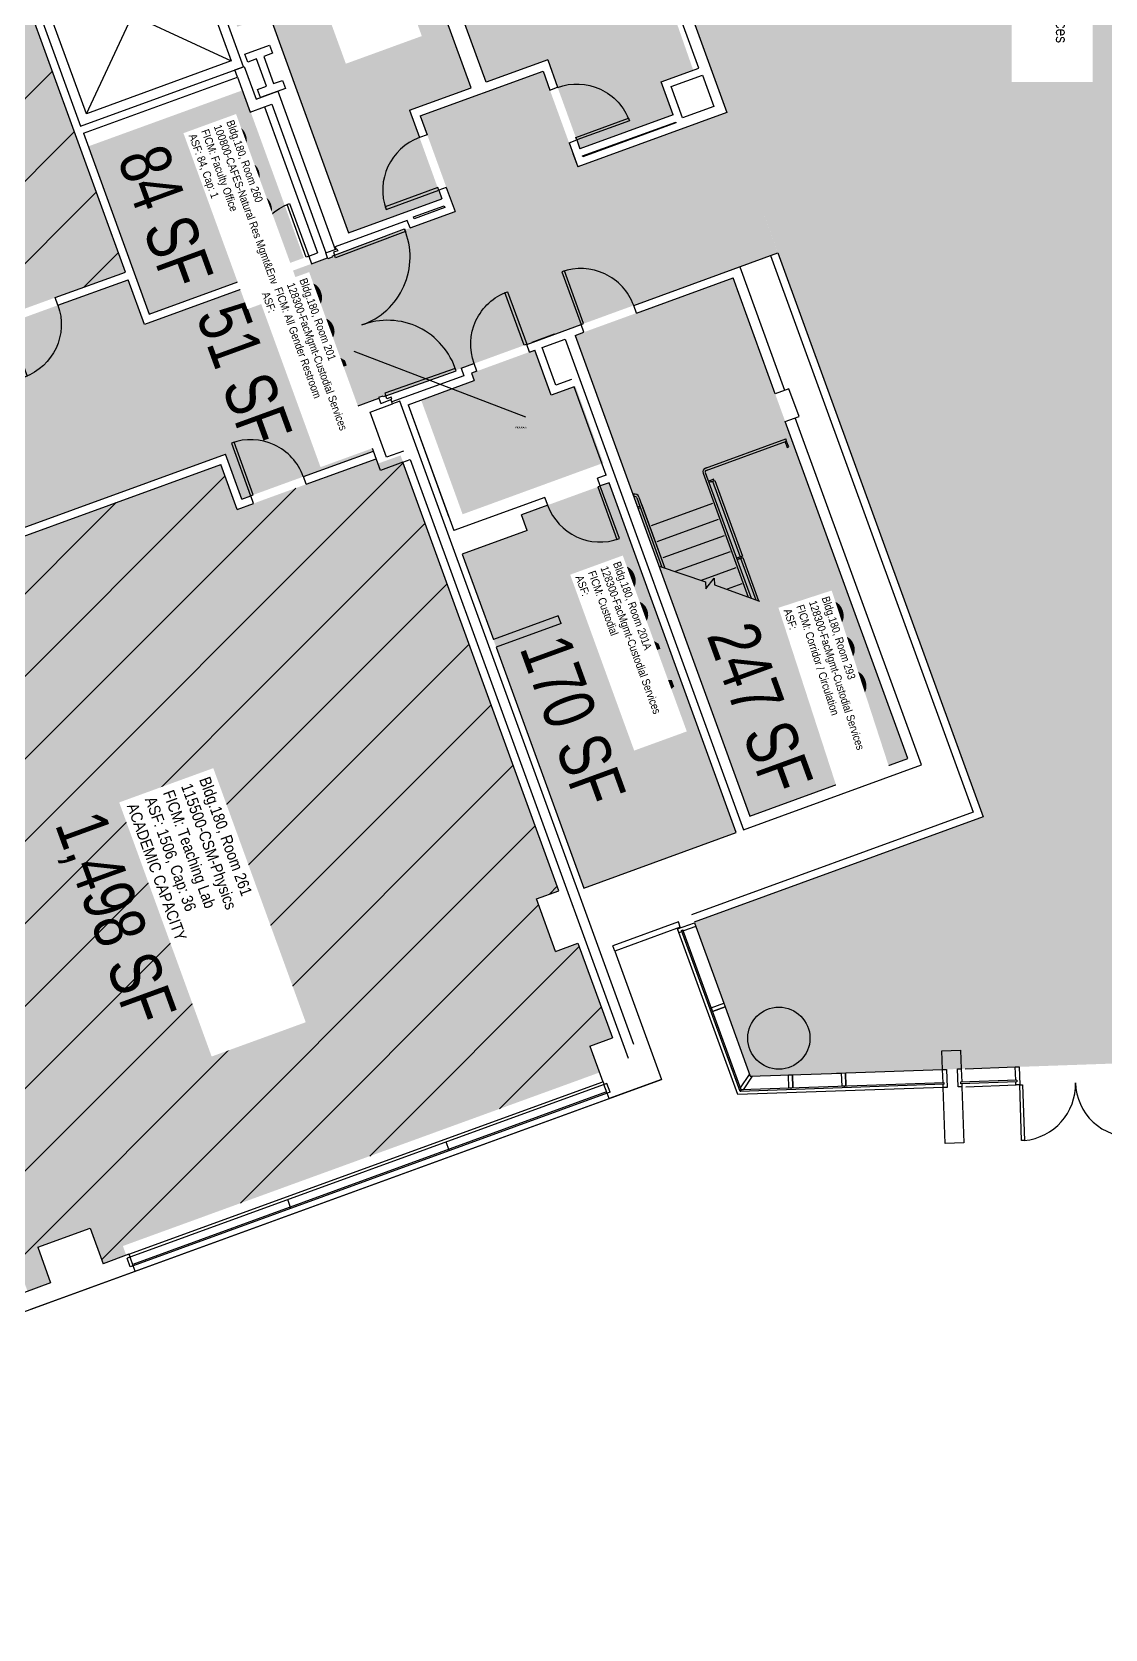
# Model space of a CAD drawing. Header units: inches. Extents: x 69211883 to 69217631, y 27675792 to 27679139.
# Drawn here: x 69214484 to 69215174, y 27676930 to 27677957 of the extents above; entities that cross this region are included whole.
import ezdxf
from ezdxf.enums import TextEntityAlignment as Align

# ---------------------------------------------------------------- set-up
doc = ezdxf.new("R2010")
doc.units = ezdxf.units.IN
doc.header["$LTSCALE"] = 0.25
doc.header["$MEASUREMENT"] = 0
doc.layers.get('0').update_dxf_attribs({"linetype": 'CONTINUOUS'})
for name, color, linetype in [('A-DOOR', 2, 'CONTINUOUS'), ('A-FLOR', 3, 'CONTINUOUS'), ('A-GLAZ', 1, 'CONTINUOUS'), ('A-IDEN-RNUM', 7, 'CONTINUOUS'), ('A-IDEN-SNUM', 4, 'CONTINUOUS'), ('A-IDEN-VNUM', 4, 'CONTINUOUS'), ('A-WALL', 5, 'CONTINUOUS'), ('AREA-TEXT', 3, 'CONTINUOUS'), ('Rooms-Capacity', 4, 'CONTINUOUS'), ('Rooms-Category-Color', 7, 'CONTINUOUS'), ('Rooms-College-Color', 7, 'CONTINUOUS'), ('Rooms-Department-Color', 7, 'CONTINUOUS'), ('Rooms-Division-Color', 7, 'CONTINUOUS'), ('Rooms-Information', 7, 'CONTINUOUS')]:
    doc.layers.add(name, color=color, linetype=linetype)
doc.styles.add('CP_AREA', font='arial.ttf', dxfattribs={"height": 15})
doc.styles.add('CP_ROOMSNUMBER', font='arial.ttf', dxfattribs={"height": 1})
doc.styles.add('CP_ROOMVNUMBER', font='arial.ttf', dxfattribs={"width": 0.85, "height": 0.075})
pattern_1 = [(45, (0, 0), (-26.516504294, 26.516504294), [])]

# ---------------------------------------------------------------- blocks, each defined once
blk = doc.blocks.new('Z08D36')
at = {"linetype": 'Continuous', "lineweight": -3}
blk.add_lwpolyline([(-18, 0), (-16.25, 0), (-16.25, 36), (-18, 36)], close=True, dxfattribs=at)
blk.add_arc((-18, 0), 36, 0, 90)
blk = doc.blocks.new('door-30')
blk.add_lwpolyline([(0, 0), (1.75, 0), (1.75, 36), (0, 36)], close=True)
blk.add_arc((0, 0), 36, 0, 90)

msp = doc.modelspace()

# ---------------------------------------------------------------- hatches: boundary and pattern name
at = {"layer": 'Rooms-Capacity'}
h = msp.add_hatch(dxfattribs=at)
h.set_pattern_fill('ANSI31', color=256, scale=300, style=0)
h.set_pattern_definition(pattern_1)
h.paths.add_polyline_path([(69214309.6, 27678175.8), (69214367.1, 27678196.8), (69214365, 27678202.4), (69214394.3, 27678213.1), (69214543.9, 27677802.3), (69214454.3, 27677769.7), (69214464.9, 27677740.9), (69214440.4, 27677732)])
h = msp.add_hatch(dxfattribs=at)
h.set_pattern_fill('ANSI31', color=256, scale=300, style=0)
h.set_pattern_definition(pattern_1)
h.paths.add_polyline_path([(69214720.9, 27677684.4), (69214822.7, 27677404.6), (69214808.3, 27677399.3), (69214820.6, 27677365.5), (69214835, 27677370.8), (69214857.1, 27677310), (69214842.9, 27677304.8), (69214849, 27677287.8), (69214542.3, 27677176.2), (69214544.5, 27677170.2), (69214529.7, 27677164.8), (69214521.3, 27677187.7), (69214487.5, 27677175.4), (69214495.8, 27677152.5), (69214481, 27677147.1), (69214478.8, 27677153.1), (69214407, 27677127), (69214409.2, 27677121), (69214396.8, 27677116.5), (69214251, 27677517), (69214383.9, 27677565.3), (69214373.4, 27677594.2), (69214605.2, 27677678.6), (69214615.8, 27677649.7), (69214705.3, 27677682.3), (69214706.4, 27677679.2)])
at = {"layer": 'Rooms-Category-Color', "true_color": 0xadadad}
for points in [[(69214987.8, 27678779.4), (69215347.2, 27678792), (69215381.9, 27678696.9), (69215315.2, 27678696.9), (69215315.2, 27678311), (69215460.1, 27678311), (69215460.1, 27678215), (69215305.2, 27678215), (69215305.2, 27678170.5), (69215336.7, 27678170.5), (69215336.7, 27677983.3), (69215305.2, 27677983.3), (69215305.2, 27677297.9), (69214945.8, 27677285.3), (69214909.7, 27677384.4), (69215095.6, 27677452), (69214860.1, 27678099), (69214987.8, 27678145.5)], [(69214779.5, 27678223.8), (69214686.5, 27678190), (69214752.2, 27678009.6), (69214808.5, 27678030.1), (69214810.7, 27678024.2), (69214747.8, 27678001.3), (69214775.9, 27677924.3), (69214815.5, 27677938.7), (69214836.2, 27677881.6), (69214896.2, 27677903.4), (69214888.5, 27677924.6), (69214909.1, 27677932.1), (69214807.6, 27678222), (69214783.4, 27678213.2)], [(69214554.1, 27678129.7), (69214615.9, 27677960), (69214636.6, 27677967.5), (69214687.5, 27677827.5), (69214747.4, 27677849.3), (69214726.7, 27677906.4), (69214766.3, 27677920.8), (69214738.2, 27677997.8), (69214675.4, 27677975), (69214673.2, 27677980.8), (69214729.6, 27678001.4), (69214663.9, 27678181.8), (69214570.9, 27678147.9), (69214574.8, 27678137.2)], [(69212976.2, 27677193.4), (69212694.8, 27677091), (69212780.4, 27676930), (69213301.9, 27677207.2), (69213301, 27677209.5), (69213528.3, 27677292.2), (69213538.8, 27677263.3), (69213637.9, 27677299.4), (69213627.3, 27677328.3), (69213899.8, 27677427.5), (69213910.4, 27677398.6), (69213993.1, 27677428.7), (69213982.5, 27677457.6), (69214016.4, 27677469.9), (69214026.9, 27677441), (69214104.1, 27677469.1), (69214093.5, 27677498), (69214238.7, 27677550.8), (69214249.2, 27677521.9), (69214346.4, 27677557.3), (69214335.9, 27677586.2), (69214608.4, 27677685.3), (69214618.9, 27677656.4), (69214703.5, 27677687.2), (69214693, 27677716.1), (69214963.6, 27677814.6), (69214930.8, 27677904.8), (69214834.9, 27677869.9), (69214812.5, 27677931.5), (69214733.6, 27677902.8), (69214756, 27677841.2), (69214556.2, 27677768.5), (69214545.6, 27677797.4), (69214461.1, 27677766.6), (69214471.6, 27677737.7), (69214181.5, 27677632.1), (69214170.9, 27677661), (69214077, 27677626.8), (69214087.5, 27677597.9), (69213946.4, 27677546.6), (69213935.9, 27677575.5), (69213853.2, 27677545.4), (69213863.7, 27677516.5), (69213714.3, 27677462.1), (69213703.8, 27677491), (69213624.9, 27677462.3), (69213629.8, 27677431.3), (69213593.1, 27677418), (69213582.6, 27677446.9), (69213264, 27677330.9), (69213274.5, 27677302), (69213042, 27677217.4), (69213031.5, 27677246.3), (69212965.7, 27677222.3)], [(69214833.2, 27677761.6), (69214945.6, 27677452.6), (69215047.1, 27677489.6), (69214934.7, 27677798.5)], [(69214768.3, 27677732.5), (69214734.1, 27677720.1), (69214760.8, 27677646.6), (69214851.3, 27677679.6), (69214833.4, 27677728.9), (69214818.1, 27677723.4), (69214807.6, 27677752.3), (69214766.5, 27677737.3)], [(69214760.6, 27677621), (69214802.3, 27677636.2), (69214798.6, 27677646.3), (69214855, 27677666.8), (69214936.8, 27677442), (69214838.7, 27677406.3)]]:
    msp.add_hatch(color=253, dxfattribs=at).paths.add_polyline_path(points)
at = {"layer": 'Rooms-Category-Color', "true_color": 0xffff64}
msp.add_hatch(color=51, dxfattribs=at).paths.add_polyline_path([(69214309.6, 27678175.8), (69214367.1, 27678196.8), (69214365, 27678202.4), (69214394.3, 27678213.1), (69214543.9, 27677802.3), (69214454.3, 27677769.7), (69214464.9, 27677740.9), (69214440.4, 27677732)])
at = {"layer": 'Rooms-Category-Color', "true_color": 0xfa9ba3}
msp.add_hatch(color=241, dxfattribs=at).paths.add_polyline_path([(69214619.4, 27677919.2), (69214658.7, 27677811.4), (69214559.3, 27677775.2), (69214520.1, 27677883.1)])
at = {"layer": 'Rooms-Category-Color', "true_color": 0xe3f498}
msp.add_hatch(color=61, dxfattribs=at).paths.add_polyline_path([(69214720.9, 27677684.4), (69214822.7, 27677404.6), (69214808.3, 27677399.3), (69214820.6, 27677365.5), (69214835, 27677370.8), (69214857.1, 27677310), (69214842.9, 27677304.8), (69214849, 27677287.8), (69214542.3, 27677176.2), (69214544.5, 27677170.2), (69214529.7, 27677164.8), (69214521.3, 27677187.7), (69214487.5, 27677175.4), (69214495.8, 27677152.5), (69214481, 27677147.1), (69214478.8, 27677153.1), (69214407, 27677127), (69214409.2, 27677121), (69214396.8, 27677116.5), (69214251, 27677517), (69214383.9, 27677565.3), (69214373.4, 27677594.2), (69214605.2, 27677678.6), (69214615.8, 27677649.7), (69214705.3, 27677682.3), (69214706.4, 27677679.2)])
at = {"layer": 'Rooms-College-Color', "true_color": 0xadadad}
for points in [[(69214987.8, 27678779.4), (69215347.2, 27678792), (69215381.9, 27678696.9), (69215315.2, 27678696.9), (69215315.2, 27678311), (69215460.1, 27678311), (69215460.1, 27678215), (69215305.2, 27678215), (69215305.2, 27678170.5), (69215336.7, 27678170.5), (69215336.7, 27677983.3), (69215305.2, 27677983.3), (69215305.2, 27677297.9), (69214945.8, 27677285.3), (69214909.7, 27677384.4), (69215095.6, 27677452), (69214860.1, 27678099), (69214987.8, 27678145.5)], [(69214779.5, 27678223.8), (69214686.5, 27678190), (69214752.2, 27678009.6), (69214808.5, 27678030.1), (69214810.7, 27678024.2), (69214747.8, 27678001.3), (69214775.9, 27677924.3), (69214815.5, 27677938.7), (69214836.2, 27677881.6), (69214896.2, 27677903.4), (69214888.5, 27677924.6), (69214909.1, 27677932.1), (69214807.6, 27678222), (69214783.4, 27678213.2)], [(69214554.1, 27678129.7), (69214615.9, 27677960), (69214636.6, 27677967.5), (69214687.5, 27677827.5), (69214747.4, 27677849.3), (69214726.7, 27677906.4), (69214766.3, 27677920.8), (69214738.2, 27677997.8), (69214675.4, 27677975), (69214673.2, 27677980.8), (69214729.6, 27678001.4), (69214663.9, 27678181.8), (69214570.9, 27678147.9), (69214574.8, 27678137.2)], [(69212976.2, 27677193.4), (69212694.8, 27677091), (69212780.4, 27676930), (69213301.9, 27677207.2), (69213301, 27677209.5), (69213528.3, 27677292.2), (69213538.8, 27677263.3), (69213637.9, 27677299.4), (69213627.3, 27677328.3), (69213899.8, 27677427.5), (69213910.4, 27677398.6), (69213993.1, 27677428.7), (69213982.5, 27677457.6), (69214016.4, 27677469.9), (69214026.9, 27677441), (69214104.1, 27677469.1), (69214093.5, 27677498), (69214238.7, 27677550.8), (69214249.2, 27677521.9), (69214346.4, 27677557.3), (69214335.9, 27677586.2), (69214608.4, 27677685.3), (69214618.9, 27677656.4), (69214703.5, 27677687.2), (69214693, 27677716.1), (69214963.6, 27677814.6), (69214930.8, 27677904.8), (69214834.9, 27677869.9), (69214812.5, 27677931.5), (69214733.6, 27677902.8), (69214756, 27677841.2), (69214556.2, 27677768.5), (69214545.6, 27677797.4), (69214461.1, 27677766.6), (69214471.6, 27677737.7), (69214181.5, 27677632.1), (69214170.9, 27677661), (69214077, 27677626.8), (69214087.5, 27677597.9), (69213946.4, 27677546.6), (69213935.9, 27677575.5), (69213853.2, 27677545.4), (69213863.7, 27677516.5), (69213714.3, 27677462.1), (69213703.8, 27677491), (69213624.9, 27677462.3), (69213629.8, 27677431.3), (69213593.1, 27677418), (69213582.6, 27677446.9), (69213264, 27677330.9), (69213274.5, 27677302), (69213042, 27677217.4), (69213031.5, 27677246.3), (69212965.7, 27677222.3)], [(69214833.2, 27677761.6), (69214945.6, 27677452.6), (69215047.1, 27677489.6), (69214934.7, 27677798.5)], [(69214768.3, 27677732.5), (69214734.1, 27677720.1), (69214760.8, 27677646.6), (69214851.3, 27677679.6), (69214833.4, 27677728.9), (69214818.1, 27677723.4), (69214807.6, 27677752.3), (69214766.5, 27677737.3)], [(69214760.6, 27677621), (69214802.3, 27677636.2), (69214798.6, 27677646.3), (69214855, 27677666.8), (69214936.8, 27677442), (69214838.7, 27677406.3)]]:
    msp.add_hatch(color=253, dxfattribs=at).paths.add_polyline_path(points)
at = {"layer": 'Rooms-College-Color', "true_color": 0xffff64}
msp.add_hatch(color=51, dxfattribs=at).paths.add_polyline_path([(69214309.6, 27678175.8), (69214367.1, 27678196.8), (69214365, 27678202.4), (69214394.3, 27678213.1), (69214543.9, 27677802.3), (69214454.3, 27677769.7), (69214464.9, 27677740.9), (69214440.4, 27677732)])
at = {"layer": 'Rooms-College-Color', "true_color": 0xffe090}
for points in [[(69214619.4, 27677919.2), (69214658.7, 27677811.4), (69214559.3, 27677775.2), (69214520.1, 27677883.1)], [(69214720.9, 27677684.4), (69214822.7, 27677404.6), (69214808.3, 27677399.3), (69214820.6, 27677365.5), (69214835, 27677370.8), (69214857.1, 27677310), (69214842.9, 27677304.8), (69214849, 27677287.8), (69214542.3, 27677176.2), (69214544.5, 27677170.2), (69214529.7, 27677164.8), (69214521.3, 27677187.7), (69214487.5, 27677175.4), (69214495.8, 27677152.5), (69214481, 27677147.1), (69214478.8, 27677153.1), (69214407, 27677127), (69214409.2, 27677121), (69214396.8, 27677116.5), (69214251, 27677517), (69214383.9, 27677565.3), (69214373.4, 27677594.2), (69214605.2, 27677678.6), (69214615.8, 27677649.7), (69214705.3, 27677682.3), (69214706.4, 27677679.2)]]:
    msp.add_hatch(color=41, dxfattribs=at).paths.add_polyline_path(points)
at = {"layer": 'Rooms-Department-Color', "true_color": 0xacacac}
for points in [[(69214987.8, 27678779.4), (69215347.2, 27678792), (69215381.9, 27678696.9), (69215315.2, 27678696.9), (69215315.2, 27678311), (69215460.1, 27678311), (69215460.1, 27678215), (69215305.2, 27678215), (69215305.2, 27678170.5), (69215336.7, 27678170.5), (69215336.7, 27677983.3), (69215305.2, 27677983.3), (69215305.2, 27677297.9), (69214945.8, 27677285.3), (69214909.7, 27677384.4), (69215095.6, 27677452), (69214860.1, 27678099), (69214987.8, 27678145.5)], [(69214779.5, 27678223.8), (69214686.5, 27678190), (69214752.2, 27678009.6), (69214808.5, 27678030.1), (69214810.7, 27678024.2), (69214747.8, 27678001.3), (69214775.9, 27677924.3), (69214815.5, 27677938.7), (69214836.2, 27677881.6), (69214896.2, 27677903.4), (69214888.5, 27677924.6), (69214909.1, 27677932.1), (69214807.6, 27678222), (69214783.4, 27678213.2)], [(69214554.1, 27678129.7), (69214615.9, 27677960), (69214636.6, 27677967.5), (69214687.5, 27677827.5), (69214747.4, 27677849.3), (69214726.7, 27677906.4), (69214766.3, 27677920.8), (69214738.2, 27677997.8), (69214675.4, 27677975), (69214673.2, 27677980.8), (69214729.6, 27678001.4), (69214663.9, 27678181.8), (69214570.9, 27678147.9), (69214574.8, 27678137.2)], [(69212976.2, 27677193.4), (69212694.8, 27677091), (69212780.4, 27676930), (69213301.9, 27677207.2), (69213301, 27677209.5), (69213528.3, 27677292.2), (69213538.8, 27677263.3), (69213637.9, 27677299.4), (69213627.3, 27677328.3), (69213899.8, 27677427.5), (69213910.4, 27677398.6), (69213993.1, 27677428.7), (69213982.5, 27677457.6), (69214016.4, 27677469.9), (69214026.9, 27677441), (69214104.1, 27677469.1), (69214093.5, 27677498), (69214238.7, 27677550.8), (69214249.2, 27677521.9), (69214346.4, 27677557.3), (69214335.9, 27677586.2), (69214608.4, 27677685.3), (69214618.9, 27677656.4), (69214703.5, 27677687.2), (69214693, 27677716.1), (69214963.6, 27677814.6), (69214930.8, 27677904.8), (69214834.9, 27677869.9), (69214812.5, 27677931.5), (69214733.6, 27677902.8), (69214756, 27677841.2), (69214556.2, 27677768.5), (69214545.6, 27677797.4), (69214461.1, 27677766.6), (69214471.6, 27677737.7), (69214181.5, 27677632.1), (69214170.9, 27677661), (69214077, 27677626.8), (69214087.5, 27677597.9), (69213946.4, 27677546.6), (69213935.9, 27677575.5), (69213853.2, 27677545.4), (69213863.7, 27677516.5), (69213714.3, 27677462.1), (69213703.8, 27677491), (69213624.9, 27677462.3), (69213629.8, 27677431.3), (69213593.1, 27677418), (69213582.6, 27677446.9), (69213264, 27677330.9), (69213274.5, 27677302), (69213042, 27677217.4), (69213031.5, 27677246.3), (69212965.7, 27677222.3)], [(69214833.2, 27677761.6), (69214945.6, 27677452.6), (69215047.1, 27677489.6), (69214934.7, 27677798.5)], [(69214768.3, 27677732.5), (69214734.1, 27677720.1), (69214760.8, 27677646.6), (69214851.3, 27677679.6), (69214833.4, 27677728.9), (69214818.1, 27677723.4), (69214807.6, 27677752.3), (69214766.5, 27677737.3)], [(69214760.6, 27677621), (69214802.3, 27677636.2), (69214798.6, 27677646.3), (69214855, 27677666.8), (69214936.8, 27677442), (69214838.7, 27677406.3)]]:
    msp.add_hatch(color=253, dxfattribs=at).paths.add_polyline_path(points)
at = {"layer": 'Rooms-Department-Color', "true_color": 0xffe090}
for points in [[(69214309.6, 27678175.8), (69214367.1, 27678196.8), (69214365, 27678202.4), (69214394.3, 27678213.1), (69214543.9, 27677802.3), (69214454.3, 27677769.7), (69214464.9, 27677740.9), (69214440.4, 27677732)], [(69214720.9, 27677684.4), (69214822.7, 27677404.6), (69214808.3, 27677399.3), (69214820.6, 27677365.5), (69214835, 27677370.8), (69214857.1, 27677310), (69214842.9, 27677304.8), (69214849, 27677287.8), (69214542.3, 27677176.2), (69214544.5, 27677170.2), (69214529.7, 27677164.8), (69214521.3, 27677187.7), (69214487.5, 27677175.4), (69214495.8, 27677152.5), (69214481, 27677147.1), (69214478.8, 27677153.1), (69214407, 27677127), (69214409.2, 27677121), (69214396.8, 27677116.5), (69214251, 27677517), (69214383.9, 27677565.3), (69214373.4, 27677594.2), (69214605.2, 27677678.6), (69214615.8, 27677649.7), (69214705.3, 27677682.3), (69214706.4, 27677679.2)]]:
    msp.add_hatch(color=41, dxfattribs=at).paths.add_polyline_path(points)
at = {"layer": 'Rooms-Department-Color', "true_color": 0xe3c5e1}
msp.add_hatch(color=254, dxfattribs=at).paths.add_polyline_path([(69214619.4, 27677919.2), (69214658.7, 27677811.4), (69214559.3, 27677775.2), (69214520.1, 27677883.1)])
at = {"layer": 'Rooms-Division-Color', "true_color": 0xadadad}
for points in [[(69214987.8, 27678779.4), (69215347.2, 27678792), (69215381.9, 27678696.9), (69215315.2, 27678696.9), (69215315.2, 27678311), (69215460.1, 27678311), (69215460.1, 27678215), (69215305.2, 27678215), (69215305.2, 27678170.5), (69215336.7, 27678170.5), (69215336.7, 27677983.3), (69215305.2, 27677983.3), (69215305.2, 27677297.9), (69214945.8, 27677285.3), (69214909.7, 27677384.4), (69215095.6, 27677452), (69214860.1, 27678099), (69214987.8, 27678145.5)], [(69214779.5, 27678223.8), (69214686.5, 27678190), (69214752.2, 27678009.6), (69214808.5, 27678030.1), (69214810.7, 27678024.2), (69214747.8, 27678001.3), (69214775.9, 27677924.3), (69214815.5, 27677938.7), (69214836.2, 27677881.6), (69214896.2, 27677903.4), (69214888.5, 27677924.6), (69214909.1, 27677932.1), (69214807.6, 27678222), (69214783.4, 27678213.2)], [(69214554.1, 27678129.7), (69214615.9, 27677960), (69214636.6, 27677967.5), (69214687.5, 27677827.5), (69214747.4, 27677849.3), (69214726.7, 27677906.4), (69214766.3, 27677920.8), (69214738.2, 27677997.8), (69214675.4, 27677975), (69214673.2, 27677980.8), (69214729.6, 27678001.4), (69214663.9, 27678181.8), (69214570.9, 27678147.9), (69214574.8, 27678137.2)], [(69212976.2, 27677193.4), (69212694.8, 27677091), (69212780.4, 27676930), (69213301.9, 27677207.2), (69213301, 27677209.5), (69213528.3, 27677292.2), (69213538.8, 27677263.3), (69213637.9, 27677299.4), (69213627.3, 27677328.3), (69213899.8, 27677427.5), (69213910.4, 27677398.6), (69213993.1, 27677428.7), (69213982.5, 27677457.6), (69214016.4, 27677469.9), (69214026.9, 27677441), (69214104.1, 27677469.1), (69214093.5, 27677498), (69214238.7, 27677550.8), (69214249.2, 27677521.9), (69214346.4, 27677557.3), (69214335.9, 27677586.2), (69214608.4, 27677685.3), (69214618.9, 27677656.4), (69214703.5, 27677687.2), (69214693, 27677716.1), (69214963.6, 27677814.6), (69214930.8, 27677904.8), (69214834.9, 27677869.9), (69214812.5, 27677931.5), (69214733.6, 27677902.8), (69214756, 27677841.2), (69214556.2, 27677768.5), (69214545.6, 27677797.4), (69214461.1, 27677766.6), (69214471.6, 27677737.7), (69214181.5, 27677632.1), (69214170.9, 27677661), (69214077, 27677626.8), (69214087.5, 27677597.9), (69213946.4, 27677546.6), (69213935.9, 27677575.5), (69213853.2, 27677545.4), (69213863.7, 27677516.5), (69213714.3, 27677462.1), (69213703.8, 27677491), (69213624.9, 27677462.3), (69213629.8, 27677431.3), (69213593.1, 27677418), (69213582.6, 27677446.9), (69213264, 27677330.9), (69213274.5, 27677302), (69213042, 27677217.4), (69213031.5, 27677246.3), (69212965.7, 27677222.3)], [(69214833.2, 27677761.6), (69214945.6, 27677452.6), (69215047.1, 27677489.6), (69214934.7, 27677798.5)], [(69214768.3, 27677732.5), (69214734.1, 27677720.1), (69214760.8, 27677646.6), (69214851.3, 27677679.6), (69214833.4, 27677728.9), (69214818.1, 27677723.4), (69214807.6, 27677752.3), (69214766.5, 27677737.3)], [(69214760.6, 27677621), (69214802.3, 27677636.2), (69214798.6, 27677646.3), (69214855, 27677666.8), (69214936.8, 27677442), (69214838.7, 27677406.3)]]:
    msp.add_hatch(color=253, dxfattribs=at).paths.add_polyline_path(points)
at = {"layer": 'Rooms-Division-Color', "true_color": 0xffe090}
for points in [[(69214309.6, 27678175.8), (69214367.1, 27678196.8), (69214365, 27678202.4), (69214394.3, 27678213.1), (69214543.9, 27677802.3), (69214454.3, 27677769.7), (69214464.9, 27677740.9), (69214440.4, 27677732)], [(69214720.9, 27677684.4), (69214822.7, 27677404.6), (69214808.3, 27677399.3), (69214820.6, 27677365.5), (69214835, 27677370.8), (69214857.1, 27677310), (69214842.9, 27677304.8), (69214849, 27677287.8), (69214542.3, 27677176.2), (69214544.5, 27677170.2), (69214529.7, 27677164.8), (69214521.3, 27677187.7), (69214487.5, 27677175.4), (69214495.8, 27677152.5), (69214481, 27677147.1), (69214478.8, 27677153.1), (69214407, 27677127), (69214409.2, 27677121), (69214396.8, 27677116.5), (69214251, 27677517), (69214383.9, 27677565.3), (69214373.4, 27677594.2), (69214605.2, 27677678.6), (69214615.8, 27677649.7), (69214705.3, 27677682.3), (69214706.4, 27677679.2)]]:
    msp.add_hatch(color=41, dxfattribs=at).paths.add_polyline_path(points)
at = {"layer": 'Rooms-Division-Color', "true_color": 0xe3c5e1}
msp.add_hatch(color=254, dxfattribs=at).paths.add_polyline_path([(69214619.4, 27677919.2), (69214658.7, 27677811.4), (69214559.3, 27677775.2), (69214520.1, 27677883.1)])

# ---------------------------------------------------------------- linework, layer by layer
at = {"layer": 'A-DOOR'}
for points in [[(69214724, 27677828.3), (69214679.1, 27677811.4), (69214678.5, 27677813.1), (69214723.4, 27677830)], [(69214756.1, 27677740.4), (69214710.8, 27677724.4), (69214711.4, 27677722.8), (69214756.7, 27677738.7)], [(69215119.1, 27677279.9), (69215120.9, 27677279.9), (69215122.1, 27677244), (69215120.3, 27677244)]]:
    msp.add_lwpolyline(points, close=True, dxfattribs=at)
for points in [[(69214676.9, 27677811.9), (69214674.2, 27677810.9), (69214672.8, 27677814.7), (69214680, 27677817.3), (69214680.5, 27677816), (69214677.8, 27677815), (69214678.5, 27677813.1), (69214676.7, 27677812.4), (69214676.9, 27677811.9)], [(69214709.4, 27677722.6), (69214706.7, 27677721.7), (69214708.1, 27677717.9), (69214715.2, 27677720.5), (69214714.8, 27677721.8), (69214712.1, 27677720.8), (69214711.4, 27677722.8), (69214709.6, 27677722.1), (69214709.4, 27677722.6)]]:
    msp.add_lwpolyline(points, dxfattribs=at)
for centre, radius, start, end in [((69214680.7, 27677812), 46.3, 289.1407, 22.7701), ((69214712.4, 27677725), 46.3, 17.2278, 110.8592), ((69215118.7, 27677280.2), 36.3, 275.3034, 1.453), ((69215190.5, 27677281.9), 35.5, 181.2618, 272.8618)]:
    msp.add_arc(centre, radius, start, end, dxfattribs=at)
at = {"layer": 'A-FLOR'}
for p, q in [((69214916.9, 27677676.3), (69214968.6, 27677695)), ((69214917.4, 27677674.8), (69214969.1, 27677693.6)), ((69214968.8, 27677691.4), (69214968.2, 27677693.3)), ((69214969.1, 27677693.6), (69214968.6, 27677695)), ((69214969.8, 27677691.8), (69214969.1, 27677693.6)), ((69214915.4, 27677673), (69214944.5, 27677593.3)), ((69214916.8, 27677673.5), (69214946.3, 27677592.7)), ((69214916.9, 27677676.3), (69214917.9, 27677676.6)), ((69214917.4, 27677674.8), (69214918.4, 27677675.2)), ((69214871.1, 27677658), (69214870.6, 27677659.5)), ((69214920.3, 27677668.4), (69214918.9, 27677667.9)), ((69214920.6, 27677667.5), (69214919.2, 27677667)), ((69214921.6, 27677667.8), (69214923, 27677668.3)), ((69214921.6, 27677667.8), (69214923, 27677668.3)), ((69214921.6, 27677667.8), (69214939.3, 27677619.2)), ((69214923, 27677668.3), (69214940.7, 27677619.7)), ((69214872.8, 27677657.1), (69214889, 27677612.5)), ((69214873.3, 27677651.3), (69214874.7, 27677651.8)), ((69214873.6, 27677650.4), (69214875.1, 27677650.9)), ((69214874.2, 27677657.6), (69214890.8, 27677611.9)), ((69214876, 27677652.7), (69214890.8, 27677611.9)), ((69214921.5, 27677653.5), (69214882, 27677639.1)), ((69214925.2, 27677643.2), (69214885.8, 27677628.8)), ((69214929, 27677632.8), (69214889.5, 27677618.5)), ((69214932.8, 27677622.5), (69214897.5, 27677609.7)), ((69214938.3, 27677618.9), (69214936.9, 27677618.3)), ((69214939.3, 27677619.2), (69214940.7, 27677619.7)), ((69214939.6, 27677618.3), (69214941, 27677618.8)), ((69214939.6, 27677618.3), (69214949.3, 27677591.6)), ((69214941, 27677618.8), (69214951.1, 27677591)), ((69214936.5, 27677612.2), (69214914.3, 27677604.1)), ((69214938.7, 27677617.9), (69214937.3, 27677617.4)), ((69214940.3, 27677601.8), (69214931, 27677598.4))]:
    msp.add_line(p, q, dxfattribs=at)
msp.add_lwpolyline([(69214969.8, 27677691.8), (69214968.8, 27677691.4), (69214969.5, 27677689.5), (69214970.5, 27677689.9)], close=True, dxfattribs=at)
at = {"layer": 'A-FLOR', "elevation": 0}
for points in [[(69214920.3, 27677668.4), (69214920.6, 27677667.5), (69214922.5, 27677668.2), (69214922.2, 27677669.1)], [(69214938.3, 27677618.9), (69214938.7, 27677617.9), (69214940.6, 27677618.6), (69214940.2, 27677619.5)]]:
    msp.add_lwpolyline(points, close=True, dxfattribs=at)
at = {"layer": 'A-FLOR'}
for points in [[(69214887.2, 27677613.2), (69214917.1, 27677603.1), (69214917.2, 27677598.7), (69214922.6, 27677605.6), (69214922.7, 27677601.2), (69214951.7, 27677590.8)], [(69214381.2, 27677098.5), (69214381.2, 27677098.5), (69214888.8, 27677283.3), (69214888.8, 27677283.3)]]:
    msp.add_lwpolyline(points, dxfattribs=at)
for centre, radius, start, end in [((69214917.8, 27677673.9), 2.5, 110, 200), ((69214917.8, 27677673.9), 1, 110, 200), ((69214871.4, 27677656.6, 0), 3, 20, 105.22), ((69214871.4, 27677656.6, 0), 1.5, 20, 100.4062)]:
    msp.add_arc(centre, radius, start, end, dxfattribs=at)
at = {"layer": 'A-GLAZ'}
for p, q in [((69214518.8, 27677904.1), (69214578.1, 27678030.8)), ((69214485, 27677996.9), (69214611.9, 27677938)), ((69214909.9, 27677383.9), (69214928.7, 27677332.2)), ((69214937.9, 27677273.5), (69214899.1, 27677380)), ((69214901.6, 27677379), (69214902.5, 27677379.4)), ((69214939.2, 27677275.6), (69214901.6, 27677379)), ((69214939.9, 27677276.6), (69214902.5, 27677379.4)), ((69214921.6, 27677327), (69214929.6, 27677329.9)), ((69214929.6, 27677329.9), (69214945.8, 27677285.3)), ((69215084, 27677290.1), (69215116.4, 27677291.3)), ((69214853.6, 27677280.7), (69214545, 27677168.4)), ((69214546.2, 27677170.9), (69214851, 27677281.8)), ((69214853.7, 27677274.4), (69214851.7, 27677280)), ((69215070.5, 27677280.2), (69214939.2, 27677275.6)), ((69215070.5, 27677281.2), (69214939.9, 27677276.6)), ((69214945.8, 27677285.3), (69215004.5, 27677287.4)), ((69214973.1, 27677277.8), (69214972.9, 27677286.3)), ((69215001.3, 27677287.3), (69215069.5, 27677289.6)), ((69215007.3, 27677279), (69215007, 27677287.5)), ((69215070.5, 27677280.2), (69215070.5, 27677281.2)), ((69215117.2, 27677282.8), (69215081, 27677281.5)), ((69215117.3, 27677281.8), (69215081, 27677280.5)), ((69215081, 27677281.5), (69215081, 27677280.5)), ((69215084.4, 27677278.6), (69215116.8, 27677279.8)), ((69215117.2, 27677282.8), (69215117.3, 27677281.8)), ((69214853.4, 27677275.3), (69214548.6, 27677164.4)), ((69214853.7, 27677274.4), (69214548.9, 27677163.5)), ((69214550.2, 27677160), (69214855, 27677271)), ((69215069.9, 27677278.1), (69214937.9, 27677273.5)), ((69214971.9, 27677277.7), (69214971.9, 27677276.7)), ((69215006.1, 27677278.9), (69215006.1, 27677277.9)), ((69214752.2, 27677237.5), (69214750.2, 27677243.1)), ((69214650.4, 27677200.4), (69214648.3, 27677206)), ((69214548.9, 27677163.5), (69214546.9, 27677169.1))]:
    msp.add_line(p, q, dxfattribs=at)
for points in [[(69214515, 27677896.1), (69214619.9, 27677934.3), (69214545.4, 27678139), (69214440.5, 27678100.9)], [(69214636.7, 27677948.2), (69214638.6, 27677943), (69214632.9, 27677940.9), (69214639.2, 27677923.5), (69214644.9, 27677925.5), (69214646.8, 27677920.3), (69214630.9, 27677914.5), (69214628.9, 27677919.7), (69214634.7, 27677921.8), (69214628.3, 27677939.3), (69214622.6, 27677937.2), (69214620.7, 27677942.4)], [(69214902.2, 27677901.5), (69214894.9, 27677921.6), (69214915, 27677928.9), (69214922.3, 27677908.8)], [(69214838, 27677876.9), (69214897.9, 27677898.7), (69214898, 27677898.2), (69214838.1, 27677876.4)], [(69214729.3, 27677837.8), (69214749, 27677844.9), (69214749.4, 27677843.8), (69214729.7, 27677836.6)], [(69214928.7, 27677332.2), (69214929.6, 27677329.9), (69214921.6, 27677327), (69214921.2, 27677328.2), (69214920.2, 27677327.8), (69214921.2, 27677328.2), (69214920.7, 27677329.3)], [(69214945.4, 27677286.5), (69214945.8, 27677285.3), (69214947, 27677285.4), (69214941.2, 27677276.6), (69214939.9, 27677276.6), (69214939.2, 27677275.6), (69214939.9, 27677276.6), (69214939.5, 27677277.8)], [(69214970.4, 27677286.2), (69214972.9, 27677286.3), (69214973.1, 27677277.8), (69214970.7, 27677277.7)], [(69215004.5, 27677287.4), (69215007, 27677287.5), (69215007.3, 27677279), (69215004.8, 27677278.9)]]:
    msp.add_lwpolyline(points, close=True, dxfattribs=at)
for points in [[(69214616, 27677927.5), (69214614.3, 27677932.2), (69214620.4, 27677934.5), (69214628, 27677913.5), (69214641.9, 27677918.5), (69214678.9, 27677816.9)], [(69214633.3, 27677908.5), (69214638, 27677910.2), (69214672.8, 27677814.7)], [(69214958.9, 27677812.9), (69215089.2, 27677455), (69214908, 27677389.1)], [(69214939, 27677805.7), (69214967.9, 27677726.3)], [(69214722.7, 27677687.1), (69214711.9, 27677683.2), (69214701.3, 27677712.2), (69214715.7, 27677717.5), (69214715.3, 27677718.8)], [(69214870.9, 27677305.7), (69214720.4, 27677719.2), (69214715.7, 27677717.5)], [(69214722.4, 27677680.1), (69214727.1, 27677681.8), (69214867.2, 27677296.9)], [(69214901.8, 27677378.3), (69214900, 27677377.6), (69214899.1, 27677380), (69214909.9, 27677383.9), (69214910.8, 27677381.6), (69214902.8, 27677378.7)], [(69215069.8, 27677281.1), (69215069.5, 27677289.6), (69215072, 27677289.7), (69215072.4, 27677278.2), (69215069.9, 27677278.1), (69215069.8, 27677280.1)], [(69215081.8, 27677280.6), (69215081.9, 27677278.6), (69215079.4, 27677278.5), (69215079, 27677290), (69215081.5, 27677290.1), (69215081.8, 27677281.6)], [(69215116.5, 27677282.8), (69215116.2, 27677291.3), (69215118.7, 27677291.4), (69215119.1, 27677279.9), (69215116.6, 27677279.8), (69215116.5, 27677281.8)]]:
    msp.add_lwpolyline(points, dxfattribs=at)
at = {"layer": 'A-GLAZ', "elevation": 0}
msp.add_lwpolyline([(69214830.8, 27677733.3), (69214820.7, 27677729.6), (69214811.9, 27677753.8), (69214826.7, 27677759.2), (69214941.5, 27677443.8), (69215055.9, 27677485.5), (69214974.7, 27677708.5)], dxfattribs=at)
at = {"layer": 'A-IDEN-VNUM'}
msp.add_line((69214690.9, 27677751.5), (69214801.2, 27677709.3), dxfattribs=at)
at = {"layer": 'A-WALL'}
for p, q in [((69214912.7, 27677933.4), (69214807.6, 27678222)), ((69214543.9, 27677802.3), (69214394.3, 27678213.1)), ((69214636.6, 27677967.5), (69214687.5, 27677827.5)), ((69214815.5, 27677938.7), (69214821.9, 27677921.1)), ((69214517, 27677891.5), (69214616, 27677927.5)), ((69214733.6, 27677902.8), (69214812.5, 27677931.5)), ((69214812.5, 27677931.5), (69214816.9, 27677919.3)), ((69214812.5, 27677931.5), (69214816.9, 27677919.3)), ((69214816.9, 27677919.3), (69214821.9, 27677921.1)), ((69214633.3, 27677908.5), (69214667.5, 27677814.6)), ((69214726.7, 27677906.4), (69214733.1, 27677888.7)), ((69214733.6, 27677902.8), (69214738, 27677890.5)), ((69214733.6, 27677902.8), (69214738, 27677890.5)), ((69214896.2, 27677903.4), (69214836.2, 27677881.6)), ((69214517, 27677891.5), (69214559.3, 27677775.2)), ((69214738, 27677890.5), (69214733.1, 27677888.7)), ((69214829.3, 27677885.4), (69214834.2, 27677887.2)), ((69214829.3, 27677885.4), (69214834.9, 27677869.9)), ((69214834.2, 27677887.2), (69214836.2, 27677881.6)), ((69214831.7, 27677878.6), (69214834.9, 27677869.9)), ((69214750.3, 27677856.7), (69214745.4, 27677854.9)), ((69214745.4, 27677854.9), (69214747.4, 27677849.3)), ((69214750.3, 27677856.7), (69214756, 27677841.2)), ((69214687.5, 27677827.5), (69214747.4, 27677849.3)), ((69214727, 27677830.7), (69214756, 27677841.2)), ((69214661.8, 27677812.5), (69214667.5, 27677814.6)), ((69214870.9, 27677780.9), (69214963.6, 27677814.6)), ((69214661.8, 27677812.5), (69214663.6, 27677807.6)), ((69214663.6, 27677807.6), (69214674, 27677811.4)), ((69214498.7, 27677785.9), (69214543.9, 27677802.3)), ((69214500.5, 27677781), (69214545.6, 27677797.4)), ((69214556.2, 27677768.5), (69214545.6, 27677797.4)), ((69214629.8, 27677795.3), (69214556.2, 27677768.5)), ((69214559.3, 27677775.2), (69214628, 27677800.2)), ((69214629.8, 27677795.3), (69214628, 27677800.2)), ((69214872.6, 27677775.9), (69214934.7, 27677798.5)), ((69214961.8, 27677724), (69214934.7, 27677798.5)), ((69214500.5, 27677781), (69214498.7, 27677785.9)), ((69214872.6, 27677775.9), (69214870.9, 27677780.8)), ((69214561.5, 27677770.4), (69214561.5, 27677770.4)), ((69214802, 27677755.8), (69214837, 27677768.6)), ((69214819.7, 27677762.3), (69214805.4, 27677757.1)), ((69214833.2, 27677761.6), (69214838.8, 27677763.6)), ((69214838.8, 27677763.6), (69214837, 27677768.5)), ((69214803.8, 27677750.9), (69214802, 27677755.8)), ((69214803.8, 27677750.9), (69214807.2, 27677752.1)), ((69214817.7, 27677723.2), (69214807.2, 27677752.1)), ((69214759.8, 27677740.5), (69214768, 27677743.5)), ((69214770, 27677738.6), (69214768.2, 27677743.5)), ((69214725.8, 27677717), (69214768.3, 27677732.5)), ((69214770, 27677738.6), (69214766.5, 27677737.3)), ((69214766.5, 27677737.3), (69214768.3, 27677732.5)), ((69214832.5, 27677728.6), (69214817.7, 27677723.2)), ((69214853.2, 27677671.7), (69214832.5, 27677728.6)), ((69214725.8, 27677717), (69214755.1, 27677636.1)), ((69214725.8, 27677717), (69214752, 27677644.8)), ((69214335.9, 27677586.2), (69214608.4, 27677685.3)), ((69214618.9, 27677656.4), (69214608.4, 27677685.3)), ((69214658.4, 27677670.8), (69214703.5, 27677687.2)), ((69214660.2, 27677665.9), (69214705.3, 27677682.3)), ((69214822.7, 27677404.6), (69214722.4, 27677680.1)), ((69214373.4, 27677594.2), (69214605.2, 27677678.6)), ((69214615.8, 27677649.7), (69214605.2, 27677678.6)), ((69214660.2, 27677665.9), (69214658.4, 27677670.8)), ((69214853.2, 27677671.7), (69214847.5, 27677669.7)), ((69214849.3, 27677664.8), (69214847.5, 27677669.7)), ((69214855, 27677666.8), (69214849.3, 27677664.8)), ((69214936.8, 27677442), (69214855, 27677666.8)), ((69214615.8, 27677649.7), (69214626.3, 27677653.6)), ((69214618.9, 27677656.4), (69214624.5, 27677658.5)), ((69214626.3, 27677653.6), (69214624.5, 27677658.5)), ((69214813.7, 27677657.4), (69214755.1, 27677636.1)), ((69214815.5, 27677652.4), (69214798.6, 27677646.3)), ((69214815.5, 27677652.4), (69214813.7, 27677657.4)), ((69214802.3, 27677636.2), (69214798.6, 27677646.3)), ((69214802.3, 27677636.2), (69214760.6, 27677621)), ((69214760.6, 27677621), (69214780.6, 27677566.1)), ((69214822.3, 27677581.3), (69214780.6, 27677566.1)), ((69214824.1, 27677576.3), (69214822.3, 27677581.3)), ((69214824.1, 27677576.3), (69214782.4, 27677561.1)), ((69214782.4, 27677561.1), (69214838.7, 27677406.3)), ((69214838.7, 27677406.3), (69214936.8, 27677442)), ((69214808.3, 27677399.3), (69214822.7, 27677404.6)), ((69214820.6, 27677365.5), (69214808.3, 27677399.3)), ((69214899.6, 27677384.5), (69214857.5, 27677369.2)), ((69214900.8, 27677381.1), (69214899.6, 27677384.5)), ((69214900.8, 27677381.1), (69214858.8, 27677365.8)), ((69214820.6, 27677365.5), (69214835, 27677370.8)), ((69214835, 27677370.8), (69214857.1, 27677310)), ((69214858.8, 27677365.8), (69214857.5, 27677369.2)), ((69214858.8, 27677365.8), (69214888.8, 27677283.3)), ((69214842.7, 27677304.7), (69214857.1, 27677310)), ((69214842.7, 27677304.7), (69214851, 27677281.8)), ((69214851.1, 27677281.7), (69214851.7, 27677280)), ((69214853.6, 27677280.7), (69214851.7, 27677280)), ((69214855.6, 27677275.1), (69214853.6, 27677280.7)), ((69214888.8, 27677283.3), (69214855, 27677271)), ((69214855.6, 27677275.1), (69214853.7, 27677274.4)), ((69214855, 27677271), (69214853.7, 27677274.4)), ((69214487.5, 27677175.4), (69214521.3, 27677187.7)), ((69214521.3, 27677187.7), (69214529.7, 27677164.8)), ((69214487.5, 27677175.4), (69214495.8, 27677152.5)), ((69214546.2, 27677170.9), (69214529.7, 27677164.8)), ((69214546.9, 27677169.1), (69214545, 27677168.4)), ((69214547, 27677162.8), (69214545, 27677168.4)), ((69214546.2, 27677170.9), (69214546.9, 27677169.1)), ((69214483, 27677135.6), (69214550.2, 27677160)), ((69214548.9, 27677163.5), (69214547, 27677162.8)), ((69214550.2, 27677160), (69214548.9, 27677163.5)), ((69214495.8, 27677152.5), (69214479, 27677146.4))]:
    msp.add_line(p, q, dxfattribs=at)
for points in [[(69214815.5, 27677938.7), (69214775.9, 27677924.3), (69214747.8, 27678001.3), (69214810.7, 27678024.2), (69214808.5, 27678030.1), (69214752.2, 27678009.6), (69214686.5, 27678190), (69214779.5, 27678223.8), (69214783.4, 27678213.2), (69214807.6, 27678222)], [(69214726.7, 27677906.4), (69214766.3, 27677920.8), (69214738.2, 27677997.8), (69214675.4, 27677975), (69214673.2, 27677980.8), (69214729.6, 27678001.4), (69214663.9, 27678181.8), (69214570.9, 27678147.9), (69214574.8, 27678137.2), (69214554.1, 27678129.7)], [(69214987.8, 27678145.5), (69214860.1, 27678099), (69214930.8, 27677904.8), (69214834.9, 27677869.9)], [(69214616, 27677927.5), (69214624.2, 27677905.1), (69214633.3, 27677908.5)], [(69214896.2, 27677903.4), (69214888.5, 27677924.6), (69214912.7, 27677933.4)], [(69214727, 27677830.7), (69214725.2, 27677835.5), (69214678.9, 27677818.6), (69214679.5, 27677817.1)], [(69214963.6, 27677814.6), (69215095.6, 27677452), (69214909.7, 27677384.4)], [(69214759.8, 27677740.5), (69214761.6, 27677735.6), (69214715.3, 27677718.8), (69214714.7, 27677720.3)], [(69214722.4, 27677680.1), (69214708, 27677674.8), (69214693, 27677716.1), (69214706.9, 27677721.2)], [(69214706.9, 27677721.2), (69214708.1, 27677717.9), (69214714.7, 27677720.3)], [(69214968.3, 27677706.2), (69214977.2, 27677709.4), (69214970.7, 27677727.3), (69214961.8, 27677724)], [(69215069.5, 27677289.6), (69215069, 27677301.6), (69215081, 27677302), (69215081.5, 27677290.1)], [(69215081.9, 27677278.6), (69215083.1, 27677242.6), (69215071.1, 27677242.2), (69215069.9, 27677278.1)]]:
    msp.add_lwpolyline(points, dxfattribs=at)
msp.add_lwpolyline([(69214611.9, 27677938), (69214518.8, 27677904.1), (69214484, 27677999.6), (69214577.2, 27678033.5)], close=True, dxfattribs=at)
at = {"layer": 'A-WALL', "elevation": 0}
msp.add_lwpolyline([(69214833.2, 27677761.6), (69214945.6, 27677452.6), (69215047.1, 27677489.6), (69214968.3, 27677706.2)], dxfattribs=at)
at = {"layer": 'A-WALL'}
msp.add_circle((69214964.2, 27677309.8), 20, dxfattribs=at)

# ---------------------------------------------------------------- block references
at = {"layer": 'A-DOOR', "xscale": -1}
for name, p, rotation in [('door-30', (69214834.2, 27677887.2), 289.9999510810739), ('Z08D36', (69214644.9, 27677806.4), 19.99999999149849), ('Z08D36', (69214785.1, 27677749.7), 19.99999999149841), ('Z08D36', (69214483.6, 27677774.8), 199.9999999914985)]:
    msp.add_blockref(name, p, dxfattribs=dict(at, rotation=rotation))
at = {"layer": 'A-DOOR'}
for name, p, rotation in [('door-30', (69214745.4, 27677854.9), 109.9999510810744), ('Z08D36', (69214853.9, 27677774.7), 19.99170001185057), ('Z08D36', (69214641.4, 27677664.7), 19.99999999149851), ('Z08D36', (69214832.4, 27677658.6), 199.9884489213417)]:
    msp.add_blockref(name, p, dxfattribs=dict(at, rotation=rotation))

# ---------------------------------------------------------------- texts
at = {"layer": 'A-IDEN-RNUM', "style": 'CP_ROOMSNUMBER'}
for s, p in [('0260-00', (69214608.1, 27677860)), ('0201-00', (69214798.3, 27677702.3)), ('0293-00', (69214991.1, 27677554.3)), ('0201-A0', (69214874.8, 27677534.5)), ('0261-00', (69214582.5, 27677417.4))]:
    msp.add_text(s, height=1, dxfattribs=at).set_placement(p, align=Align.MIDDLE)
at = {"layer": 'A-IDEN-SNUM', "style": 'CP_ROOMSNUMBER'}
for s, p in [('1800026000', (69214608.1, 27677860)), ('1800020100', (69214798.3, 27677702.3)), ('1800029300', (69214991.1, 27677554.3)), ('18000201A0', (69214874.8, 27677534.5)), ('1800026100', (69214582.5, 27677417.4))]:
    msp.add_text(s, height=1, dxfattribs=at).set_placement(p, align=Align.MIDDLE)
at = {"layer": 'A-IDEN-VNUM', "style": 'CP_ROOMVNUMBER', "width": 0.85}
for s, height, rotation, p in [('260', 36, 290, (69214612, 27677862)), ('201', 36, 290, (69214660.4, 27677760.9)), ('201A', 36, 290, (69214867, 27677565.4)), ('293', 36, 288, (69214995, 27677556.4)), ('261', 52, 290, (69214586.4, 27677419.4))]:
    msp.add_text(s, height=height, rotation=rotation, dxfattribs=at).set_placement(p, align=Align.MIDDLE)
at = {"layer": 'AREA-TEXT', "style": 'CP_AREA', "width": 0.75}
for s, p in [('84 SF', (69214569.8, 27677837.8)), ('51 SF', (69214620.5, 27677736.7)), ('247 SF', (69214952.2, 27677522)), ('170 SF', (69214831.8, 27677513.8)), ('1,498 SF', (69214537.9, 27677387))]:
    msp.add_text(s, height=33, rotation=290, dxfattribs=at).set_placement(p, align=Align.MIDDLE_CENTER)

# ---------------------------------------------------------------- next in the draw order: texts
at = {"layer": 'Rooms-Information', "attachment_point": 7, "style": 'CP_ROOMVNUMBER', "bg_fill": 3, "box_fill_scale": 1.5, "bg_fill_color": 256, "bg_fill_true_color": 13158600, "bg_fill_transparency": 0}
for s, insert, char_height, width, rotation in [("Bldg.180, Room 202^M^J128300-FacMgmt-Custodial Services^M^JFICM: Women's Restroom^M^JASF: ", (69214630.9, 27678097.3), 7.429, 166.4, 290), ('Bldg.180, Room 200^M^J128300-FacMgmt-Custodial Services^M^JFICM: Corridor / Circulation^M^JASF: ', (69215117.5, 27678094.6), 7.429, 166.4, 270), ('Bldg.180, Room 260^M^J100800-CAFES-Natural Res Mgmt&Env Sci^M^JFICM: Faculty Office^M^JASF: 84, Cap: 1', (69214583.1, 27677889.5), 5.1429, 115.2, 290), ('Bldg.180, Room 201A^M^J128300-FacMgmt-Custodial Services^M^JFICM: Custodial^M^JASF: ', (69214833.2, 27677606.2), 5.143, 115.2, 290), ('Bldg.180, Room 293^M^J128300-FacMgmt-Custodial Services^M^JFICM: Corridor / Circulation^M^JASF: ', (69214967.1, 27677584.8), 5.143, 115.2, 288), ('Bldg.180, Room 261^M^J115500-CSM-Physics^M^JFICM: Teaching Lab^M^JASF: 1506, Cap: 36^M^JACADEMIC CAPACITY', (69214544.6, 27677459.1), 7.4286, 166.4, 290)]:
    msp.add_mtext(s, dxfattribs=dict(at, insert=insert, char_height=char_height, width=width, rotation=rotation))

# ---------------------------------------------------------------- next in the draw order: texts
at = {"layer": 'Rooms-Information', "insert": (69214631.5, 27677788.4), "char_height": 5.143, "width": 115.2, "attachment_point": 7, "rotation": 290, "style": 'CP_ROOMVNUMBER', "bg_fill": 3, "box_fill_scale": 1.5, "bg_fill_color": 256, "bg_fill_true_color": 13158600, "bg_fill_transparency": 0}
msp.add_mtext('Bldg.180, Room 201^M^J128300-FacMgmt-Custodial Services^M^JFICM: All Gender Restroom^M^JASF: ', dxfattribs=at)

doc.saveas('drawing.dxf')
